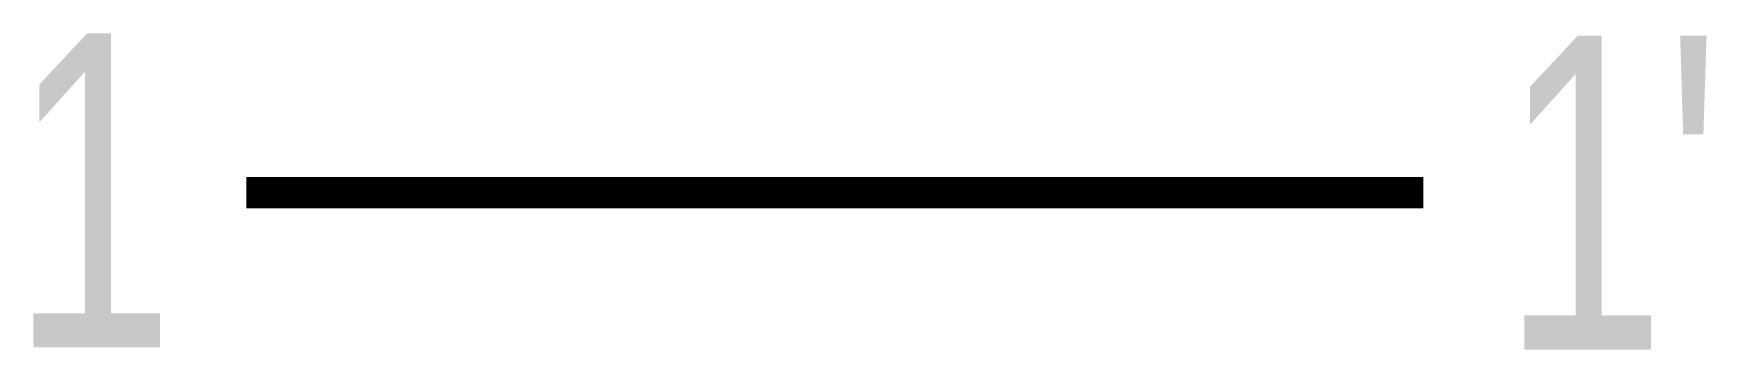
# Model space of a CAD drawing. Extents: x 2.6 to 13.3, y 3 to 5.
import ezdxf

# ---------------------------------------------------------------- set-up
doc = ezdxf.new("R2010")
doc.units = 0
doc.header["$MEASUREMENT"] = 0
doc.layers.get('0').update_dxf_attribs({"linetype": 'CONTINUOUS'})
doc.styles.add('LZ_FONTS_FS', font='hxm.ttf', dxfattribs={"width": 0.7})

msp = doc.modelspace()

# ---------------------------------------------------------------- linework, layer by layer
msp.add_lwpolyline([(4, 4, 0, 0, 0), (4, 4, 0.2, 0.2, 0), (11.5, 4, 0, 0, 0), (11.5, 4, 0, 0, 0)], format="xyseb")

# ---------------------------------------------------------------- texts
at = {"style": 'LZ_FONTS_FS', "width": 0.7}
for s, p in [('1', (2.5, 3.014)), ("1'", (12, 3))]:
    msp.add_text(s, height=2, dxfattribs=at).set_placement(p)

doc.saveas('drawing.dxf')
